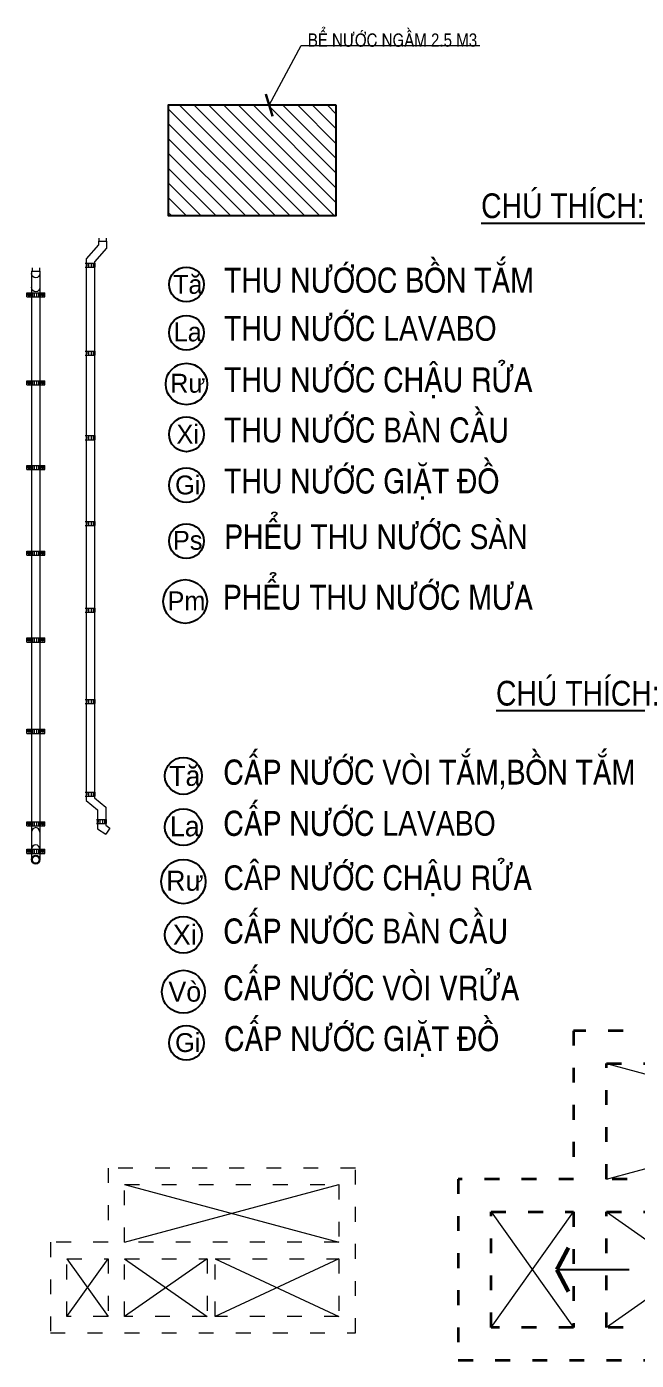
# Model space of a CAD drawing. Header units: millimetres. Extents: x -37049 to 129367, y 25385 to 90033.
# Drawn here: x 42513 to 49909, y 59422 to 75605 of the extents above; entities that cross this region are included whole.
import ezdxf
from ezdxf.enums import TextEntityAlignment as Align

# ---------------------------------------------------------------- set-up
doc = ezdxf.new("R2010")
doc.units = ezdxf.units.MM
doc.header["$MEASUREMENT"] = 0
doc.linetypes.add('ACAD_ISO03W100', pattern=[30, 12, -18])
doc.layers.add('NCHU', color=70, linetype='Continuous')
for name, color, linetype, lineweight in [('NKHUAT1', 54, 'ACAD_ISO03W100', 15), ('NKT1', 1, 'Continuous', 13), ('NMANH1', 45, 'Continuous', 9), ('NMANH2', 35, 'Continuous', 9), ('NMANH3', 25, 'Continuous', 9), ('NSMANH1', 44, 'Continuous', 5), ('NTHAY1', 61, 'Continuous', 25), ('NTHAY2', 51, 'Continuous', 25)]:
    doc.layers.add(name, color=color, linetype=linetype, lineweight=lineweight)
doc.styles.add('AVO', font='vhelvcn.ttf')
doc.styles.add('VNI-AVO', font='vavon.ttf', dxfattribs={"height": 180})
doc.dimstyles.new('50', dxfattribs={"dimtxt": 160, "dimasz": 120, "dimexe": 150, "dimexo": 150, "dimgap": 30, "dimtad": 1, "dimdec": 0, "dimlfac": 0.5, "dimzin": 0, "dimdsep": 46, "dimtxsty": 'AVO', "dimblk": 'ARCHTICK', "dimcen": -2, "dimdle": 120, "dimclrd": 256, "dimclre": 256, "dimclrt": 1, "dimadec": 0, "dimazin": 0, "dimtfac": 1, "dimtdec": 0, "dimtix": 1, "dimtmove": 2, "dimatfit": 3, "dimldrblk": 'ARCHTICK', "dimfxl": 0, "dimtolj": 1, "dimtzin": 0, "dimlwd": 0, "dimlwe": 0, "dimarcsym": 0})

# ---------------------------------------------------------------- blocks, each defined once
blk = doc.blocks.new('A$C03D57AA2')
at = {"layer": 'NKHUAT1', "color": 7, "ltscale": 15}
for points in [[(700, 2000), (700, 1100), (0, 1100), (0, 0), (3700, 0), (3700, 2000)], [(900, 1800), (3500, 1800), (3500, 1100), (900, 1100)], [(200, 900), (700, 900), (700, 200), (200, 200)], [(900, 900), (1900, 900), (1900, 200), (900, 200)], [(2000, 900), (3500, 900), (3500, 200), (2000, 200)]]:
    blk.add_lwpolyline(points, close=True, dxfattribs=at)
at = {"layer": 'NMANH1'}
for p, q in [((900, 1100), (3500, 1800)), ((900, 1800), (3500, 1100)), ((200, 200), (700, 900)), ((200, 900), (700, 200)), ((1900, 900), (900, 200)), ((900, 900), (1900, 200)), ((3500, 900), (2000, 200)), ((2000, 900), (3500, 200))]:
    blk.add_line(p, q, dxfattribs=at)
blk = doc.blocks.new('A$C116225D8')
at = {"layer": 'NTHAY2', "const_width": 50}
for points in [[(879, 279), (738, 546)], [(879, 279), (738, 12)]]:
    blk.add_lwpolyline(points, dxfattribs=at)
at = {"layer": 'NTHAY2'}
blk.add_lwpolyline([(0, 279), (879, 279)], dxfattribs=at)
blk = doc.blocks.new('A$C52D1488F')
at = {"layer": 'NKHUAT1', "color": 5, "lineweight": 35, "ltscale": 15}
for points in [[(1400, 4000), (1400, 2200), (0, 2200), (0, 0), (7400, 0), (7400, 4000)], [(1800, 3600), (7000, 3600), (7000, 2200), (1800, 2200)], [(400, 1800), (1400, 1800), (1400, 400), (400, 400)], [(1800, 1800), (3800, 1800), (3800, 400), (1800, 400)], [(4000, 1800), (7000, 1800), (7000, 400), (4000, 400)]]:
    blk.add_lwpolyline(points, close=True, dxfattribs=at)
at = {"layer": 'NMANH1'}
for p, q in [((1800, 2200), (7000, 3600)), ((1800, 3600), (7000, 2200)), ((400, 400), (1400, 1800)), ((400, 1800), (1400, 400)), ((3800, 1800), (1800, 400)), ((1800, 1800), (3800, 400)), ((7000, 1800), (4000, 400)), ((4000, 1800), (7000, 400))]:
    blk.add_line(p, q, dxfattribs=at)
at = {"layer": 'NSMANH1'}
for p, rotation in [((5199, 2430), 270), ((2076, 1379), 180), ((4431, 1379), 180)]:
    blk.add_blockref('A$C116225D8', p, dxfattribs=dict(at, rotation=rotation))
blk = doc.blocks.new('A$C110C0700')
at = {"layer": 'NMANH3'}
for p, q in [((60, 7197), (60, 6932)), ((60, 7197), (160, 7197)), ((65, 7236), (65, 7197)), ((155, 7236), (155, 7197)), ((160, 7197), (160, 6932)), ((0, 6882), (0, 6932)), ((0, 6932), (220, 6932)), ((0, 6882), (220, 6882)), ((53, 6882), (53, 6932)), ((55, 6882), (55, 6932)), ((57, 6882), (57, 6932)), ((60, 6882), (60, 5865)), ((62, 6882), (62, 6932)), ((73, 6882), (73, 6932)), ((95, 6882), (95, 6932)), ((124, 6882), (124, 6932)), ((147, 6882), (147, 6932)), ((157, 6882), (157, 6932)), ((160, 6882), (160, 5865)), ((162, 6882), (162, 6932)), ((165, 6882), (165, 6932)), ((167, 6882), (167, 6932)), ((220, 6882), (220, 6932)), ((0, 5865), (220, 5865)), ((0, 5815), (0, 5865)), ((53, 5815), (53, 5865)), ((55, 5815), (55, 5865)), ((57, 5815), (57, 5865)), ((62, 5815), (62, 5865)), ((73, 5815), (73, 5865)), ((95, 5815), (95, 5865)), ((124, 5815), (124, 5865)), ((147, 5815), (147, 5865)), ((157, 5815), (157, 5865)), ((162, 5815), (162, 5865)), ((165, 5815), (165, 5865)), ((167, 5815), (167, 5865)), ((220, 5815), (220, 5865)), ((0, 5815), (220, 5815)), ((60, 5815), (60, 4838)), ((160, 5815), (160, 4838)), ((0, 4838), (220, 4838)), ((0, 4788), (0, 4838)), ((0, 4788), (220, 4788)), ((53, 4788), (53, 4838)), ((55, 4788), (55, 4838)), ((57, 4788), (57, 4838)), ((60, 4788), (60, 3798)), ((62, 4788), (62, 4838)), ((73, 4788), (73, 4838)), ((95, 4788), (95, 4838)), ((124, 4788), (124, 4838)), ((147, 4788), (147, 4838)), ((157, 4788), (157, 4838)), ((160, 4788), (160, 3798)), ((162, 4788), (162, 4838)), ((165, 4788), (165, 4838)), ((167, 4788), (167, 4838)), ((220, 4788), (220, 4838)), ((0, 3798), (220, 3798)), ((0, 3748), (0, 3798)), ((0, 3748), (220, 3748)), ((53, 3748), (53, 3798)), ((55, 3748), (55, 3798)), ((57, 3748), (57, 3798)), ((60, 3748), (60, 2744)), ((62, 3748), (62, 3798)), ((73, 3748), (73, 3798)), ((95, 3748), (95, 3798)), ((124, 3748), (124, 3798)), ((147, 3748), (147, 3798)), ((157, 3748), (157, 3798)), ((160, 3748), (160, 2744)), ((162, 3748), (162, 3798)), ((165, 3748), (165, 3798)), ((167, 3748), (167, 3798)), ((220, 3748), (220, 3798)), ((0, 2744), (220, 2744)), ((0, 2694), (0, 2744)), ((0, 2694), (220, 2694)), ((53, 2694), (53, 2744)), ((55, 2694), (55, 2744)), ((57, 2694), (57, 2744)), ((60, 2694), (60, 1637)), ((62, 2694), (62, 2744)), ((73, 2694), (73, 2744)), ((95, 2694), (95, 2744)), ((124, 2694), (124, 2744)), ((147, 2694), (147, 2744)), ((157, 2694), (157, 2744)), ((160, 2694), (160, 1637)), ((162, 2694), (162, 2744)), ((165, 2694), (165, 2744)), ((167, 2694), (167, 2744)), ((220, 2694), (220, 2744)), ((0, 1637), (220, 1637)), ((0, 1587), (0, 1637)), ((53, 1587), (53, 1637)), ((55, 1587), (55, 1637)), ((57, 1587), (57, 1637)), ((62, 1587), (62, 1637)), ((73, 1587), (73, 1637)), ((95, 1587), (95, 1637)), ((124, 1587), (124, 1637)), ((147, 1587), (147, 1637)), ((157, 1587), (157, 1637)), ((162, 1587), (162, 1637)), ((165, 1587), (165, 1637)), ((167, 1587), (167, 1637)), ((220, 1587), (220, 1637)), ((0, 1587), (220, 1587)), ((60, 1587), (60, 513)), ((160, 1587), (160, 513)), ((0, 513), (220, 513)), ((0, 463), (0, 513)), ((53, 463), (53, 513)), ((55, 463), (55, 513)), ((57, 463), (57, 513)), ((62, 463), (62, 513)), ((73, 463), (73, 513)), ((95, 463), (95, 513)), ((124, 463), (124, 513)), ((147, 463), (147, 513)), ((157, 463), (157, 513)), ((162, 463), (162, 513)), ((165, 463), (165, 513)), ((167, 463), (167, 513)), ((220, 463), (220, 513)), ((0, 463), (220, 463)), ((60, 463), (60, 180)), ((160, 463), (160, 180)), ((0, 180), (220, 180)), ((0, 130), (0, 180)), ((53, 130), (53, 180)), ((55, 130), (55, 180)), ((57, 130), (57, 180)), ((62, 130), (62, 180)), ((73, 130), (73, 180)), ((95, 130), (95, 180)), ((124, 130), (124, 180)), ((147, 130), (147, 180)), ((157, 130), (157, 180)), ((162, 130), (162, 180)), ((165, 130), (165, 180)), ((167, 130), (167, 180)), ((220, 130), (220, 180)), ((0, 130), (220, 130)), ((60, 130), (60, 55)), ((160, 130), (160, 55))]:
    blk.add_line(p, q, dxfattribs=at)
for centre in [(27, 6908), (193, 6908), (27, 5841), (193, 5841), (27, 4814), (193, 4814), (27, 3774), (193, 3774), (27, 2720), (193, 2720), (27, 1613), (193, 1613), (27, 489), (193, 489), (27, 156), (193, 156)]:
    blk.add_circle(centre, 13.4, dxfattribs=at)
at = {"layer": 'NMANH3', "extrusion": (0, 0, -1)}
for centre in [(110, 7168), (110, 6999)]:
    blk.add_ellipse(centre, major_axis=(0, -54.5), ratio=0.91719, start_param=-1.570796, end_param=1.570796, dxfattribs=at)
at = {"layer": 'NMANH3'}
for centre, end_param in [((110, 388), 1.570796), ((110, 181), 1.570796), ((110, 55), 4.712389)]:
    blk.add_ellipse(centre, major_axis=(0, 54.5), ratio=0.91719, start_param=-1.570796, end_param=end_param, dxfattribs=at)
blk.add_open_spline([(150, 55), (150, 57), (150, 59), (149, 65), (148, 68), (145, 75), (144, 78), (140, 84), (137, 87), (132, 91), (130, 93), (124, 96), (121, 98), (114, 99), (111, 99), (105, 99), (102, 98), (95, 96), (92, 95), (87, 91), (84, 89), (80, 84), (78, 81), (74, 75), (73, 71), (71, 64), (70, 61), (70, 53), (70, 50), (71, 42), (72, 39), (75, 32), (77, 29), (81, 23), (84, 21), (89, 17), (92, 15), (98, 12), (101, 11), (107, 10), (110, 10), (117, 10), (120, 11), (126, 14), (129, 15), (134, 19), (137, 21), (141, 27), (143, 30), (146, 36), (148, 40), (149, 47), (150, 50), (150, 54), (150, 54), (150, 55)], degree=3, knots=[-1.570796, -1.570796, -1.570796, -1.570796, -1.422515, -1.422515, -1.177535, -1.177535, -0.932555, -0.932555, -0.687576, -0.687576, -0.442596, -0.442596, -0.197616, -0.197616, 0.047364, 0.047364, 0.292343, 0.292343, 0.537323, 0.537323, 0.782303, 0.782303, 1.027283, 1.027283, 1.272263, 1.272263, 1.517242, 1.517242, 1.762222, 1.762222, 2.007202, 2.007202, 2.252182, 2.252182, 2.497162, 2.497162, 2.742141, 2.742141, 2.987121, 2.987121, 3.232101, 3.232101, 3.477081, 3.477081, 3.72206, 3.72206, 3.96704, 3.96704, 4.21202, 4.21202, 4.457, 4.457, 4.70198, 4.70198, 4.712389, 4.712389, 4.712389, 4.712389], dxfattribs=at)
at = {"layer": 'NTHAY2', "color": 6}
for p, q in [((22, 6908), (11, 6908)), ((24, 6908), (29, 6908)), ((27, 6913), (27, 6923)), ((27, 6905), (27, 6910)), ((27, 6903), (27, 6892)), ((32, 6908), (43, 6908)), ((188, 6908), (177, 6908)), ((195, 6908), (190, 6908)), ((193, 6913), (193, 6923)), ((193, 6905), (193, 6910)), ((193, 6903), (193, 6892)), ((198, 6908), (209, 6908)), ((22, 5841), (11, 5841)), ((24, 5841), (29, 5841)), ((27, 5846), (27, 5856)), ((27, 5838), (27, 5843)), ((27, 5836), (27, 5825)), ((32, 5841), (43, 5841)), ((188, 5841), (177, 5841)), ((195, 5841), (190, 5841)), ((193, 5846), (193, 5856)), ((193, 5838), (193, 5843)), ((193, 5836), (193, 5825)), ((198, 5841), (209, 5841)), ((22, 4814), (11, 4814)), ((24, 4814), (29, 4814)), ((27, 4819), (27, 4830)), ((27, 4811), (27, 4816)), ((27, 4809), (27, 4798)), ((32, 4814), (43, 4814)), ((188, 4814), (177, 4814)), ((195, 4814), (190, 4814)), ((193, 4819), (193, 4830)), ((193, 4811), (193, 4816)), ((193, 4809), (193, 4798)), ((198, 4814), (209, 4814)), ((22, 3774), (11, 3774)), ((24, 3774), (29, 3774)), ((27, 3779), (27, 3789)), ((27, 3771), (27, 3776)), ((27, 3769), (27, 3758)), ((32, 3774), (43, 3774)), ((188, 3774), (177, 3774)), ((195, 3774), (190, 3774)), ((193, 3779), (193, 3789)), ((193, 3771), (193, 3776)), ((193, 3769), (193, 3758)), ((198, 3774), (209, 3774)), ((22, 2720), (11, 2720)), ((24, 2720), (29, 2720)), ((27, 2725), (27, 2736)), ((27, 2717), (27, 2722)), ((27, 2715), (27, 2704)), ((32, 2720), (43, 2720)), ((188, 2720), (177, 2720)), ((195, 2720), (190, 2720)), ((193, 2725), (193, 2736)), ((193, 2717), (193, 2722)), ((193, 2715), (193, 2704)), ((198, 2720), (209, 2720)), ((27, 1618), (27, 1629)), ((193, 1618), (193, 1629)), ((22, 1613), (11, 1613)), ((24, 1613), (29, 1613)), ((27, 1610), (27, 1615)), ((27, 1608), (27, 1597)), ((32, 1613), (43, 1613)), ((188, 1613), (177, 1613)), ((195, 1613), (190, 1613)), ((193, 1610), (193, 1615)), ((193, 1608), (193, 1597)), ((198, 1613), (209, 1613)), ((22, 489), (11, 489)), ((24, 489), (29, 489)), ((27, 494), (27, 505)), ((27, 487), (27, 492)), ((32, 489), (43, 489)), ((188, 489), (177, 489)), ((195, 489), (190, 489)), ((193, 494), (193, 505)), ((193, 487), (193, 492)), ((198, 489), (209, 489)), ((27, 484), (27, 473)), ((193, 484), (193, 473)), ((27, 161), (27, 171)), ((193, 161), (193, 171)), ((22, 156), (11, 156)), ((24, 156), (29, 156)), ((27, 153), (27, 158)), ((27, 151), (27, 140)), ((32, 156), (43, 156)), ((188, 156), (177, 156)), ((195, 156), (190, 156)), ((193, 153), (193, 158)), ((193, 151), (193, 140)), ((198, 156), (209, 156))]:
    blk.add_line(p, q, dxfattribs=at)
blk = doc.blocks.new('A$C712926B2')
at = {"layer": 'NTHAY2'}
blk.add_blockref('A$C110C0700', (0, 0), dxfattribs=at)
blk = doc.blocks.new('A$C4C630F29')
at = {"layer": 'NMANH3'}
for p, q in [((160, 7150), (13, 6982)), ((160, 7196), (260, 7196)), ((160, 7196), (160, 7150)), ((165, 7234), (165, 7196)), ((255, 7234), (255, 7196)), ((260, 7196), (260, 7113)), ((13, 6982), (13, 6930)), ((260, 7113), (113, 6944)), ((0, 6930), (120, 6930)), ((0, 6880), (120, 6880)), ((10, 6930), (10, 6880)), ((21, 6911), (10, 6911)), ((21, 6899), (10, 6899)), ((13, 6880), (13, 5863)), ((19, 6917), (21, 6915)), ((19, 6893), (21, 6894)), ((43, 6880), (43, 6930)), ((78, 6880), (78, 6930)), ((100, 6880), (100, 6930)), ((111, 6880), (111, 6930)), ((113, 6944), (113, 6930)), ((113, 6880), (113, 5863)), ((115, 6880), (115, 6930)), ((118, 6880), (118, 6930)), ((120, 6880), (120, 6930)), ((0, 5863), (120, 5863)), ((10, 5863), (10, 5813)), ((21, 5844), (10, 5844)), ((21, 5832), (10, 5832)), ((19, 5850), (21, 5848)), ((19, 5826), (21, 5827)), ((43, 5813), (43, 5863)), ((78, 5813), (78, 5863)), ((100, 5813), (100, 5863)), ((111, 5813), (111, 5863)), ((115, 5813), (115, 5863)), ((118, 5813), (118, 5863)), ((120, 5813), (120, 5863)), ((0, 5813), (120, 5813)), ((13, 5813), (13, 4836)), ((113, 5813), (113, 4836)), ((0, 4836), (120, 4836)), ((0, 4786), (120, 4786)), ((10, 4836), (10, 4786)), ((21, 4818), (10, 4818)), ((21, 4806), (10, 4806)), ((13, 4786), (13, 3796)), ((19, 4823), (21, 4821)), ((19, 4799), (21, 4801)), ((43, 4786), (43, 4836)), ((78, 4786), (78, 4836)), ((100, 4786), (100, 4836)), ((111, 4786), (111, 4836)), ((113, 4786), (113, 3796)), ((115, 4786), (115, 4836)), ((118, 4786), (118, 4836)), ((120, 4786), (120, 4836)), ((0, 3796), (120, 3796)), ((0, 3746), (120, 3746)), ((10, 3796), (10, 3746)), ((21, 3777), (10, 3777)), ((21, 3765), (10, 3765)), ((13, 3746), (13, 2743)), ((19, 3783), (21, 3781)), ((19, 3759), (21, 3760)), ((43, 3746), (43, 3796)), ((78, 3746), (78, 3796)), ((100, 3746), (100, 3796)), ((111, 3746), (111, 3796)), ((113, 3746), (113, 2743)), ((115, 3746), (115, 3796)), ((118, 3746), (118, 3796)), ((120, 3746), (120, 3796)), ((0, 2743), (120, 2743)), ((0, 2693), (120, 2693)), ((10, 2743), (10, 2693)), ((21, 2724), (10, 2724)), ((21, 2712), (10, 2712)), ((13, 2693), (13, 1635)), ((19, 2729), (21, 2728)), ((19, 2705), (21, 2707)), ((43, 2693), (43, 2743)), ((78, 2693), (78, 2743)), ((100, 2693), (100, 2743)), ((111, 2693), (111, 2743)), ((113, 2693), (113, 1635)), ((115, 2693), (115, 2743)), ((118, 2693), (118, 2743)), ((120, 2693), (120, 2743)), ((0, 1635), (120, 1635)), ((10, 1635), (10, 1585)), ((19, 1622), (21, 1620)), ((43, 1585), (43, 1635)), ((78, 1585), (78, 1635)), ((100, 1585), (100, 1635)), ((111, 1585), (111, 1635)), ((115, 1585), (115, 1635)), ((118, 1585), (118, 1635)), ((120, 1585), (120, 1635)), ((0, 1585), (120, 1585)), ((21, 1616), (10, 1616)), ((21, 1605), (10, 1605)), ((13, 1585), (13, 512)), ((19, 1598), (21, 1599)), ((113, 1585), (113, 512)), ((0, 512), (120, 512)), ((10, 512), (10, 462)), ((21, 493), (10, 493)), ((19, 499), (21, 497)), ((43, 462), (43, 512)), ((78, 462), (78, 512)), ((100, 462), (100, 512)), ((111, 462), (111, 512)), ((115, 462), (115, 512)), ((118, 462), (118, 512)), ((120, 462), (120, 512)), ((0, 462), (120, 462)), ((21, 481), (10, 481)), ((13, 462), (13, 409)), ((13, 409), (150, 294)), ((19, 474), (21, 476)), ((113, 462), (113, 442)), ((113, 442), (250, 328)), ((250, 328), (250, 178)), ((137, 178), (257, 178)), ((147, 178), (147, 128)), ((150, 294), (150, 178)), ((156, 165), (158, 163)), ((180, 128), (180, 178)), ((215, 128), (215, 178)), ((237, 128), (237, 178)), ((248, 128), (248, 178)), ((252, 128), (252, 178)), ((255, 128), (255, 178)), ((257, 128), (257, 178)), ((137, 128), (257, 128)), ((158, 159), (147, 159)), ((158, 147), (147, 147)), ((150, 128), (150, 67)), ((150, 67), (250, 0)), ((156, 141), (158, 142)), ((250, 128), (250, 108)), ((250, 108), (300, 75)), ((300, 75), (250, 0))]:
    blk.add_line(p, q, dxfattribs=at)
for points in [[(10, 6917), (19, 6917)], [(19, 6893), (10, 6893)], [(21, 6915), (21, 6894)], [(10, 5850), (19, 5850)], [(21, 5848), (21, 5827)], [(19, 5826), (10, 5826)], [(10, 4823), (19, 4823)], [(19, 4799), (10, 4799)], [(21, 4821), (21, 4801)], [(10, 3783), (19, 3783)], [(19, 3759), (10, 3759)], [(21, 3781), (21, 3760)], [(10, 2729), (19, 2729)], [(19, 2705), (10, 2705)], [(21, 2728), (21, 2707)], [(10, 1622), (19, 1622)], [(21, 1620), (21, 1599)], [(19, 1598), (10, 1598)], [(10, 499), (19, 499)], [(21, 497), (21, 476)], [(19, 474), (10, 474)], [(147, 165), (156, 165)], [(158, 163), (158, 142)], [(156, 141), (147, 141)]]:
    blk.add_lwpolyline(points, dxfattribs=at)
blk = doc.blocks.new('_ARCHTICK')
at = {"color": 0, "linetype": 'ByBlock', "const_width": 0.15}
blk.add_lwpolyline([(-0.5, -0.5), (0.5, 0.5)], dxfattribs=at)
blk = doc.blocks.new('A$C362B4020')
at = {"layer": 'NMANH2'}
h = blk.add_hatch(dxfattribs=at)
h.set_pattern_fill('ANSI31', color=256, scale=40, style=0)
h.set_pattern_definition([(45, (-111480, -39340), (-89.80256, 89.80256), [])])
h.paths.add_polyline_path([(0, 1340), (0, 975), (2040, 975), (2040, 1340)])
h.paths.add_polyline_path([(0, 975), (0, 775), (2040, 775), (2040, 975)])
h.paths.add_polyline_path([(0, 775), (0, 0), (2040, 0), (2040, 775)])
at = {"layer": 'NTHAY1'}
blk.add_lwpolyline([(0, 1340), (2040, 1340), (2040, 0), (0, 0)], close=True, dxfattribs=at)

msp = doc.modelspace()

# ---------------------------------------------------------------- linework, layer by layer
at = {"layer": 'NCHU', "ltscale": 0.75}
for centre, radius in [((44450.5, 72476.4), 210.8), ((44450.5, 71891.1), 210.8), ((44450.5, 71268.5), 251.3), ((44450.5, 70658.4), 210.8), ((44450.5, 70040.2), 210.8), ((44450.5, 69362.8), 210.8), ((44435.4, 68629.6), 265.3), ((44413.9, 66512.8), 223.6), ((44413.9, 65892), 223.6), ((44413.9, 65231.5), 268.6), ((44413.9, 64584.3), 223.6), ((44413.9, 63894.4), 259.9), ((44450.5, 63274.4), 210.8)]:
    msp.add_circle(centre, radius, dxfattribs=at)

# ---------------------------------------------------------------- block references
at = {"layer": 'NKT1'}
msp.add_blockref('A$C52D1488F', (47747.6, 59422.1), dxfattribs=at)
at = {"layer": 'NMANH2'}
msp.add_blockref('A$C03D57AA2', (42801.1, 59753.9), dxfattribs=at)
at = {"layer": 'NTHAY1', "xscale": -1}
msp.add_blockref('A$C362B4020', (46269.4, 73311.7), dxfattribs=at)
at = {"layer": 'NTHAY2'}
for name, p in [('A$C4C630F29', (43222.7, 65805.9)), ('A$C712926B2', (42512.9, 65442.9))]:
    msp.add_blockref(name, p, dxfattribs=at)

# ---------------------------------------------------------------- texts
at = {"layer": 'NCHU', "ltscale": 0.75}
for s, height, style, p in [('BEÅ NÖÔÙC NGAÀM 2.5 M3', 160, 'AVO', (46950.3, 75481.1)), ('Taê', 229.09, 'VNI-AVO', (44466.7, 72484.2)), ('La', 229.09, 'VNI-AVO', (44466.7, 71899)), ('Rö', 229.09, 'VNI-AVO', (44466.7, 71276.4)), ('Xi', 229.09, 'VNI-AVO', (44466.7, 70666.2)), ('Gi', 229.09, 'VNI-AVO', (44466.7, 70048)), ('Ps', 229.09, 'VNI-AVO', (44466.7, 69370.7)), ('Pm', 229.09, 'VNI-AVO', (44451.6, 68637.4)), ('Taê', 243, 'VNI-AVO', (44431.1, 66521.1)), ('La', 243, 'VNI-AVO', (44431.1, 65900.3)), ('Rö', 243, 'VNI-AVO', (44431.1, 65239.9)), ('Xi', 243, 'VNI-AVO', (44431.1, 64592.7)), ('Voø', 243, 'VNI-AVO', (44431.1, 63902.7)), ('Gi', 229.09, 'VNI-AVO', (44466.7, 63282.2))]:
    msp.add_text(s, height=height, dxfattribs=dict(at, style=style)).set_placement(p, align=Align.MIDDLE)
at = {"layer": 'NCHU', "ltscale": 0.75, "style": 'AVO'}
for s, p in [('%%uCHUÙ THÍCH:', (48026.1, 73281.7)), ('THU NÖÔÙOC BOÀN TAÉM', (44908.6, 72378.7)), ('THU NÖÔÙC LAVABO', (44908.6, 71793.5)), ('THU NÖÔÙC CHAÄU RÖÛA', (44908.6, 71170.8)), ('THU NÖÔÙC BAØN CAÀU', (44908.6, 70560.7)), ('THU NÖÔÙC GIAËT ÑOÀ', (44908.6, 69942.5)), ('PHEÅU THU NÖÔÙC SAØN', (44908.6, 69265.2)), ('PHEÅU THU NÖÔÙC MÖA', (44893.5, 68531.9)), ('%%uCHUÙ THÍCH:', (48206.7, 67366.9)), ('CAÁP NÖÔÙC VOØI TAÉM,BOÀN TAÉM', (44899.9, 66409.1)), ('CAÁP NÖÔÙC LAVABO', (44899.9, 65788.4)), ('CAÂP NÖÔÙC CHAÄU RÖÛA', (44899.9, 65127.9)), ('CAÁP NÖÔÙC BAØN CAÀU', (44899.9, 64480.7)), ('CAÁP NÖÔÙC VOØI VRÖÛA', (44899.9, 63790.8)), ('CAÁP NÖÔÙC GIAËT ÑOÀ', (44908.6, 63176.7))]:
    msp.add_text(s, height=300, dxfattribs=at).set_placement(p)

# ---------------------------------------------------------------- leaders
at = {"layer": 'NMANH3'}
msp.add_leader([(45455.2, 74651.7), (45841.2, 75376), (48010.7, 75376)], dimstyle='50', override={"dimasz": 200, "dimtad": 0}, dxfattribs=at)

doc.saveas('drawing.dxf')
